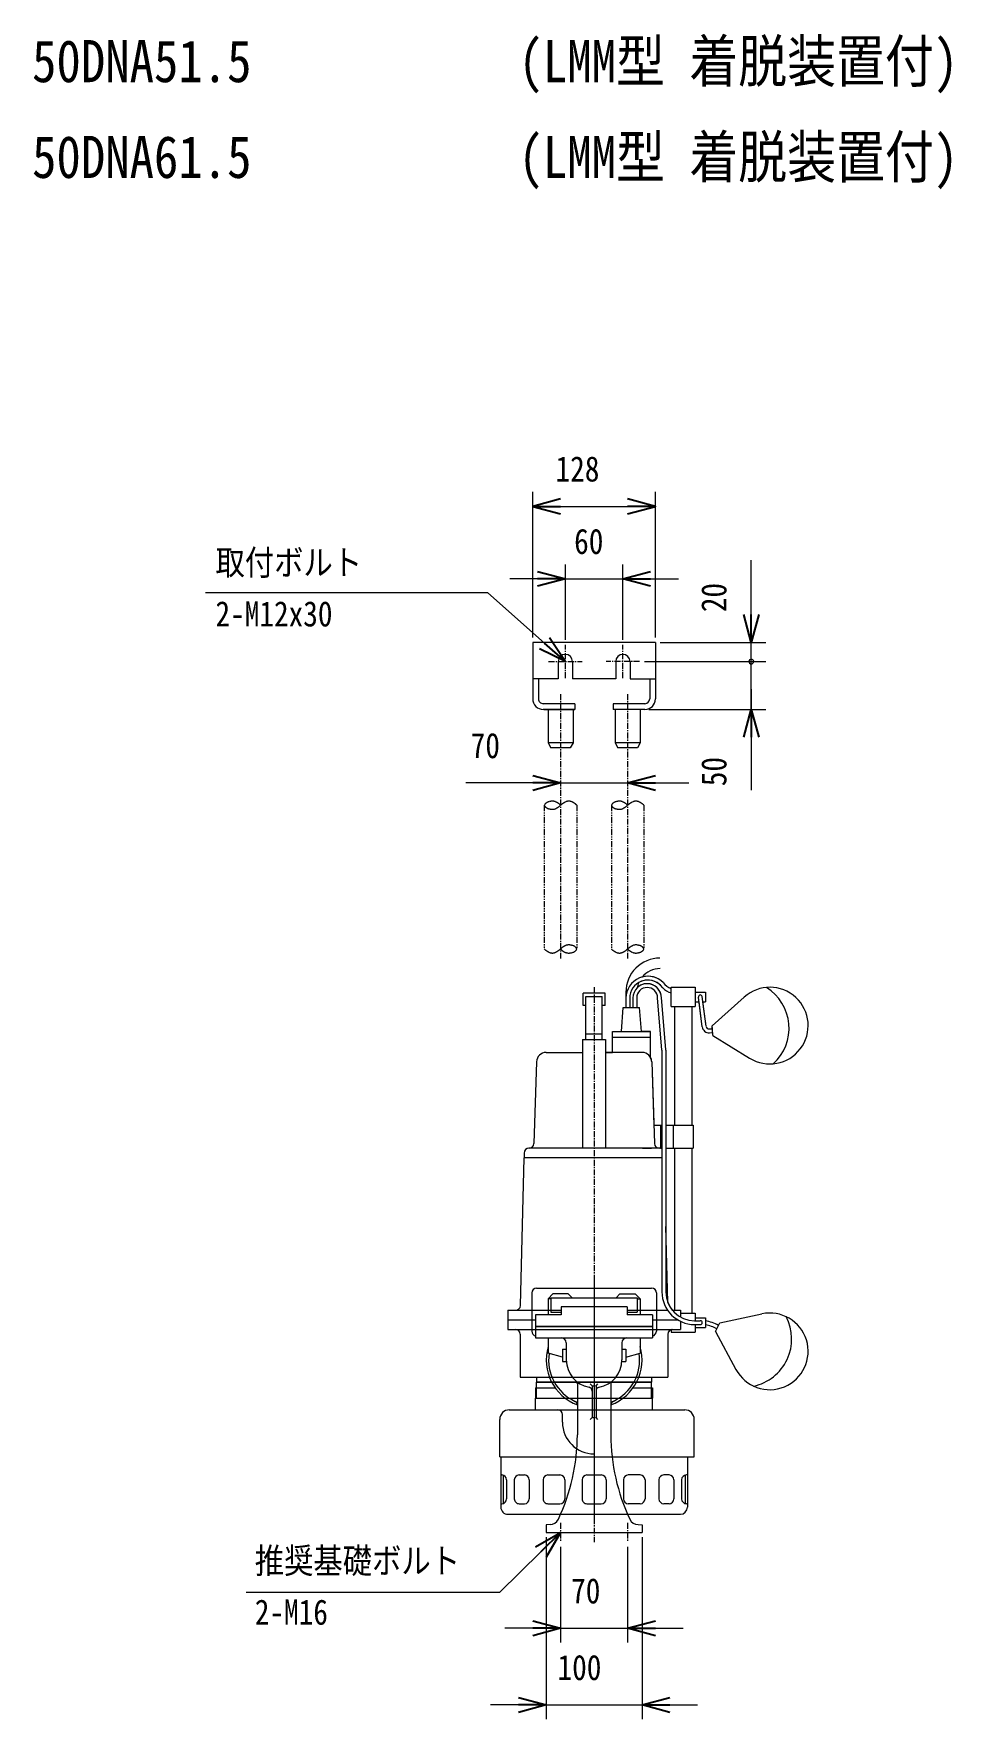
# Model space of a CAD drawing. Units: millimetres at full size, sheet at 1:5. Extents: x -1099 to 1101, y -905 to 902.
# Drawn here: x -1099 to -142, y -905 to 855 of the extents above; entities that cross this region are included whole.
import ezdxf
from ezdxf.enums import TextEntityAlignment as Align

# ---------------------------------------------------------------- set-up
doc = ezdxf.new("R2010")
doc.units = ezdxf.units.MM
doc.header["$LTSCALE"] = 5
doc.linetypes.add('USER1', pattern=[2, 1.25, -0.25, 0.25, -0.25])
doc.linetypes.add('USER2', pattern=[2.5, 1.25, -0.25, 0.25, -0.25, 0.25, -0.25])
doc.layers.add('0-0_0', color=7, linetype='Continuous')
for name, color, linetype, lineweight in [('0-1_SIZE', 3, 'Continuous', 18), ('0-2_NOTE', 3, 'Continuous', 18), ('0-3_OUTLINE', 7, 'Continuous', 18), ('0-4_DETAIL', 7, 'Continuous', 18), ('0-5_ACCES', 1, 'Continuous', 18)]:
    doc.layers.add(name, color=color, linetype=linetype, lineweight=lineweight)
doc.styles.add('ＭＳ ゴシック', font='')
doc.styles.get('ＭＳ ゴシック').set_extended_font_data('MS Gothic')

# ---------------------------------------------------------------- blocks, each defined once
blk = doc.blocks.new('_OPEN30')
at = {"layer": '0-0_0'}
blk.add_line((0, 0), (-1, 0), dxfattribs=at)
blk.add_lwpolyline([(-1, 0.2679), (0, 0), (-1, -0.2679)], dxfattribs=at)

msp = doc.modelspace()

# ---------------------------------------------------------------- linework, layer by layer
at = {"layer": '0-1_SIZE'}
for p, q in [((-578.594, 224.328), (-578.594, 376.212)), ((-450.595, 224.328), (-450.595, 376.212)), ((-578.594, 361.212), (-450.595, 361.212)), ((-544.594, 221.828), (-544.594, 300.578)), ((-484.594, 221.828), (-484.594, 300.578)), ((-350.595, 248.248), (-350.595, 304.972)), ((-573.594, 285.578), (-602.594, 285.578)), ((-544.594, 285.578), (-484.594, 285.578)), ((-455.594, 285.578), (-426.594, 285.578)), ((-350.595, 228.248), (-350.595, 257.248)), ((-445.515, 219.248), (-335.595, 219.248)), ((-350.595, 199.248), (-350.595, 219.248)), ((-462.014, 199.248), (-335.595, 199.248)), ((-350.595, 149.248), (-350.595, 199.248)), ((-350.595, 170.248), (-350.595, 141.248)), ((-457.514, 149.248), (-335.595, 149.248)), ((-350.595, 120.248), (-350.595, 65.092)), ((-578.594, 72.497), (-648.536, 72.497)), ((-549.594, 72.497), (-479.594, 72.497)), ((-450.594, 72.497), (-415.826, 72.497)), ((-564.594, -714.832), (-564.594, -904.752)), ((-464.594, -714.832), (-464.594, -904.752)), ((-549.594, -724.832), (-549.594, -824.752)), ((-479.594, -724.832), (-479.594, -824.752)), ((-578.594, -809.752), (-607.594, -809.752)), ((-549.594, -809.752), (-479.594, -809.752)), ((-450.594, -809.752), (-421.594, -809.752)), ((-593.594, -889.752), (-622.594, -889.752)), ((-564.594, -889.752), (-464.594, -889.752)), ((-435.594, -889.752), (-406.594, -889.752))]:
    msp.add_line(p, q, dxfattribs=at)
for start, end in [(0, 180), (180, 0)]:
    msp.add_arc((-350.595, 199.248), 2.5, start, end, dxfattribs=at)
at = {"layer": '0-2_NOTE'}
for p, q in [((-625.538, 270.995), (-920.171, 270.995)), ((-566.296, 218.484), (-625.538, 270.995)), ((-570.23, -730.127), (-613.149, -772.501)), ((-613.149, -772.501), (-877.702, -772.501))]:
    msp.add_line(p, q, dxfattribs=at)
at = {"layer": '0-3_OUTLINE'}
for p, q in [((-503.095, -146.752), (-526.094, -146.752)), ((-526.094, -159.752), (-526.094, -146.752)), ((-503.095, -159.752), (-503.095, -146.752)), ((-481.41, -145.688), (-481.41, -161.752)), ((-470.121, -151.835), (-470.121, -161.752)), ((-443.789, -206.317), (-448.407, -151.835)), ((-439.822, -205.802), (-444.407, -151.835)), ((-434.288, -142.315), (-434.288, -140.752)), ((-434.288, -140.752), (-409.288, -140.752)), ((-434.288, -160.752), (-434.288, -146.643)), ((-409.288, -140.752), (-409.288, -145.752)), ((-409.288, -145.752), (-398.288, -145.752)), ((-409.288, -155.752), (-409.288, -160.752)), ((-409.288, -155.752), (-405.157, -155.752)), ((-401.762, -181.899), (-405.157, -155.752)), ((-397.795, -181.384), (-401.123, -155.752)), ((-401.123, -155.752), (-398.288, -155.752)), ((-398.288, -145.752), (-398.288, -155.752)), ((-391.496, -181.001), (-357.986, -150.966)), ((-523.095, -159.752), (-526.094, -159.752)), ((-523.095, -195.252), (-523.095, -159.752)), ((-506.094, -195.252), (-506.094, -159.752)), ((-503.095, -159.752), (-506.094, -159.752)), ((-486.158, -186.753), (-484.158, -161.753)), ((-484.157, -161.752), (-481.281, -161.752)), ((-470.121, -161.752), (-467.157, -161.752)), ((-465.157, -186.752), (-467.157, -161.752)), ((-434.288, -160.752), (-430.788, -160.752)), ((-430.788, -160.752), (-430.788, -284.752)), ((-412.788, -160.752), (-409.288, -160.752)), ((-412.788, -160.752), (-412.788, -284.752)), ((-495.531, -186.752), (-486.158, -186.752)), ((-495.531, -208.752), (-495.531, -186.752)), ((-455.783, -186.752), (-465.157, -186.752)), ((-455.783, -213.826), (-455.783, -186.752)), ((-394.527, -184.277), (-391.234, -183.989)), ((-394.179, -188.262), (-390.886, -187.974)), ((-391.234, -183.989), (-391.496, -181.001)), ((-390.624, -190.962), (-390.886, -187.974)), ((-390.624, -190.963), (-352.408, -214.722)), ((-564.704, -208.752), (-526.595, -208.752)), ((-526.595, -195.252), (-526.595, -208.752)), ((-526.595, -195.252), (-523.095, -195.252)), ((-506.094, -195.252), (-502.594, -195.252)), ((-495.594, -208.752), (-502.594, -208.752)), ((-443.789, -206.317), (-443.789, -284.752)), ((-439.789, -206.317), (-439.789, -284.752)), ((-574.699, -218.444), (-577.445, -303.907)), ((-454.49, -218.444), (-452.359, -284.752)), ((-452.359, -284.752), (-443.789, -284.752)), ((-439.789, -284.752), (-430.788, -284.752)), ((-412.788, -284.752), (-411.339, -284.752)), ((-411.339, -284.752), (-411.339, -308.752)), ((-587.595, -313.752), (-587.595, -318.752)), ((-582.443, -308.752), (-582.595, -308.752)), ((-439.789, -308.752), (-439.789, -390.527)), ((-439.789, -308.752), (-430.788, -308.752)), ((-430.788, -308.752), (-430.788, -477.752)), ((-412.788, -308.752), (-411.339, -308.752)), ((-412.788, -308.752), (-412.788, -480.752)), ((-591.471, -472.848), (-587.594, -318.752)), ((-437.802, -469.487), (-439.789, -390.527)), ((-604.594, -477.752), (-596.47, -477.752)), ((-604.594, -477.752), (-604.594, -497.752)), ((-433.005, -477.752), (-430.788, -477.752)), ((-412.788, -480.752), (-409.288, -480.752)), ((-409.288, -480.752), (-409.288, -485.752)), ((-409.288, -485.752), (-398.288, -485.752)), ((-398.288, -485.752), (-398.288, -488.796)), ((-384.821, -493.583), (-383.553, -490.864)), ((-383.554, -490.864), (-339.516, -481.608)), ((-604.594, -497.752), (-596.594, -497.752)), ((-437.594, -502.752), (-437.594, -547.752)), ((-434.288, -498.048), (-434.288, -500.752)), ((-434.288, -500.752), (-409.288, -500.752)), ((-409.288, -495.752), (-398.288, -495.752)), ((-409.288, -495.752), (-409.288, -500.752)), ((-398.288, -492.893), (-398.288, -495.752)), ((-387.78, -499.927), (-386.513, -497.211)), ((-387.78, -499.927), (-366.564, -539.611)), ((-574.594, -547.752), (-574.594, -552.752)), ((-574.594, -569.752), (-574.594, -552.752)), ((-454.595, -569.752), (-454.595, -552.752)), ((-454.594, -547.752), (-454.594, -552.752)), ((-454.594, -547.752), (-437.594, -547.752)), ((-575.594, -581.752), (-575.594, -569.752)), ((-575.594, -569.752), (-574.594, -569.752)), ((-454.594, -569.752), (-453.594, -569.752)), ((-453.594, -581.752), (-453.594, -569.752)), ((-613.094, -630.752), (-613.094, -591.752)), ((-603.094, -581.752), (-575.594, -581.752)), ((-603.094, -581.752), (-591.594, -581.752)), ((-453.594, -581.752), (-420.089, -581.752)), ((-437.594, -581.752), (-420.089, -581.752)), ((-410.089, -630.752), (-410.089, -591.752)), ((-613.094, -630.752), (-611.894, -630.752)), ((-611.894, -630.752), (-611.894, -683.452)), ((-417.295, -630.752), (-417.295, -683.452)), ((-417.295, -630.752), (-410.089, -630.752)), ((-604.595, -690.752), (-424.594, -690.752))]:
    msp.add_line(p, q, dxfattribs=at)
at = {"layer": '0-3_OUTLINE', "color": 4, "linetype": 'USER1'}
msp.add_line((-514.594, -140.752), (-514.594, -700.752), dxfattribs=at)
at = {"layer": '0-3_OUTLINE'}
for points in [[(-502.594, -195.252), (-502.594, -208.752), (-495.469, -208.752)], [(-591.594, -502.752), (-591.594, -547.752), (-574.594, -547.752)]]:
    msp.add_lwpolyline(points, dxfattribs=at)
for centre, radius, start, end in [((-445.91, -145.752), 35.5, 89.99998, 180.10353), ((-445.657, -145.752), 24.5, 89.99998, 140.09262), ((-445.657, -145.752), 24.5, 156.1442, 169.55476), ((-459.264, -151.835), 14.857, 0, 134.89783), ((-458.506, -152.153), 18.904, 34.98411, 120.37025), ((-458.506, -152.153), 22.904, 45.5435, 105.04208), ((-423.835, -120.796), 23.923, 218.85663, 244.09178), ((-459.264, -151.835), 10.857, 0, 180), ((-429.586, -129.124), 18.139, 222.22601, 254.97535), ((-331.289, -180.752), 40, 238.13014, 131.86986), ((-394.789, -181.289), 7, 185.00001, 275.00004), ((-394.789, -181.289), 3, 185.00001, 275.00004), ((-564.704, -218.752), 10, 89.99998, 178.23204), ((-464.485, -218.752), 10, 1.76796, 29.51478), ((-464.485, -218.752), 10, 1.76796, 27.23447), ((-582.595, -313.752), 5, 90, 180), ((-582.443, -303.752), 5, 270, 358.23194), ((-596.47, -472.752), 5, 269.99998, 358.5589), ((-409.789, -458.752), 30, 200.38415, 219.29688), ((-409.667, -542.144), 54.548, 62.90428, 77.96004), ((-331.289, -520.752), 40, 208.13014, 101.86987), ((-596.594, -502.752), 5, 0, 89.99998), ((-432.594, -502.752), 5, 109.79915, 180), ((-409.667, -542.144), 50.548, 62.73837, 76.99122), ((-603.094, -591.752), 10, 90, 180), ((-420.089, -591.752), 10, 0, 90), ((-604.595, -683.452), 7.3, 179.99996, 270), ((-424.594, -683.452), 7.3, 270.00002, 0)]:
    msp.add_arc(centre, radius, start, end, dxfattribs=at)
at = {"layer": '0-4_DETAIL'}
for p, q in [((-526.094, -159.752), (-526.094, -146.752)), ((-503.095, -146.752), (-526.094, -146.752)), ((-523.095, -195.252), (-523.095, -150.252)), ((-523.095, -150.252), (-506.094, -150.252)), ((-506.094, -195.252), (-506.094, -150.252)), ((-503.095, -159.752), (-503.095, -146.752)), ((-481.41, -145.816), (-481.41, -161.752)), ((-477.41, -152.153), (-477.41, -161.752)), ((-474.121, -151.835), (-474.121, -161.752)), ((-470.121, -151.835), (-470.121, -161.752)), ((-443.807, -206.106), (-448.407, -151.835)), ((-439.807, -205.985), (-444.407, -151.835)), ((-434.288, -160.752), (-434.288, -140.752)), ((-434.288, -140.752), (-409.288, -140.752)), ((-409.288, -140.752), (-409.288, -160.752)), ((-409.288, -145.752), (-398.288, -145.752)), ((-409.288, -155.752), (-405.157, -155.752)), ((-401.762, -181.899), (-405.772, -151.01)), ((-397.795, -181.384), (-401.806, -150.495)), ((-401.123, -155.752), (-398.288, -155.752)), ((-398.288, -145.752), (-398.288, -155.752)), ((-391.496, -181.001), (-357.986, -150.966)), ((-523.095, -159.752), (-526.094, -159.752)), ((-503.095, -159.752), (-506.094, -159.752)), ((-486.158, -186.753), (-484.158, -161.753)), ((-484.157, -161.752), (-467.157, -161.752)), ((-465.157, -186.752), (-467.157, -161.752)), ((-434.288, -160.752), (-409.288, -160.752)), ((-430.788, -160.752), (-430.788, -284.752)), ((-412.788, -160.752), (-412.788, -284.752)), ((-523.095, -189.252), (-506.094, -189.252)), ((-495.531, -186.752), (-455.783, -186.752)), ((-495.531, -208.752), (-495.531, -186.752)), ((-495.531, -192.752), (-455.783, -192.752)), ((-455.783, -213.826), (-455.783, -186.752)), ((-394.527, -184.277), (-391.234, -183.989)), ((-394.179, -188.262), (-390.886, -187.974)), ((-390.624, -190.962), (-391.496, -181.001)), ((-390.624, -190.963), (-352.408, -214.722)), ((-564.704, -208.752), (-526.595, -208.752)), ((-526.595, -195.252), (-502.594, -195.252)), ((-526.595, -195.252), (-526.595, -308.752)), ((-502.594, -195.252), (-502.594, -308.752)), ((-464.485, -208.752), (-502.594, -208.752)), ((-443.789, -206.529), (-443.789, -458.752)), ((-439.789, -206.408), (-439.789, -458.752)), ((-574.699, -218.444), (-577.445, -303.907)), ((-454.49, -218.444), (-451.744, -303.907)), ((-445.338, -284.752), (-445.338, -308.752)), ((-445.338, -284.752), (-443.789, -284.752)), ((-439.789, -284.752), (-411.339, -284.752)), ((-432.239, -284.752), (-432.239, -308.752)), ((-411.339, -284.752), (-411.339, -308.752)), ((-587.595, -313.752), (-587.595, -318.752)), ((-582.443, -308.752), (-582.595, -308.752)), ((-445.338, -308.752), (-582.443, -308.752)), ((-464.164, -308.752), (-454.789, -308.752)), ((-445.338, -308.752), (-443.789, -308.752)), ((-439.789, -308.752), (-411.339, -308.752)), ((-430.788, -308.752), (-430.788, -477.752)), ((-412.788, -308.752), (-412.788, -480.752)), ((-591.471, -472.848), (-587.594, -318.752)), ((-443.789, -318.752), (-587.595, -318.752)), ((-437.802, -469.487), (-439.789, -390.527)), ((-480.094, -474.252), (-549.094, -474.252)), ((-549.094, -474.252), (-549.094, -482.752)), ((-480.094, -474.252), (-480.094, -482.752)), ((-604.594, -477.752), (-604.594, -497.752)), ((-604.594, -477.752), (-549.094, -477.752)), ((-604.594, -487.752), (-575.594, -487.752)), ((-575.594, -482.752), (-575.594, -494.752)), ((-549.094, -482.752), (-575.594, -482.752)), ((-480.094, -477.752), (-437.984, -477.752)), ((-453.594, -482.752), (-480.094, -482.752)), ((-453.594, -482.752), (-453.594, -494.752)), ((-453.594, -487.752), (-427.537, -487.752)), ((-433.005, -477.752), (-424.594, -477.752)), ((-424.594, -477.752), (-424.594, -484.844)), ((-424.594, -480.752), (-409.288, -480.752)), ((-424.594, -489.359), (-424.594, -497.752)), ((-409.789, -488.752), (-403.789, -488.752)), ((-409.288, -480.752), (-409.288, -488.752)), ((-409.288, -485.752), (-398.288, -485.752)), ((-398.288, -485.752), (-398.288, -495.752)), ((-387.78, -499.927), (-383.553, -490.864)), ((-383.554, -490.864), (-339.516, -481.608)), ((-604.594, -497.752), (-424.594, -497.752)), ((-591.594, -502.752), (-591.594, -547.752)), ((-453.594, -494.752), (-575.594, -494.752)), ((-437.594, -502.752), (-437.594, -547.752)), ((-434.288, -498.048), (-434.288, -500.752)), ((-434.288, -500.752), (-409.288, -500.752)), ((-409.789, -492.752), (-403.789, -492.752)), ((-409.288, -492.752), (-409.288, -500.752)), ((-409.288, -495.752), (-398.288, -495.752)), ((-387.78, -499.927), (-366.564, -539.611)), ((-591.594, -547.752), (-437.594, -547.752)), ((-574.594, -547.752), (-574.594, -552.752)), ((-454.594, -552.752), (-574.594, -552.752)), ((-454.595, -552.752), (-574.594, -552.752)), ((-574.594, -569.752), (-574.594, -552.752)), ((-574.594, -552.752), (-454.594, -552.752)), ((-574.594, -552.752), (-454.594, -552.752)), ((-454.595, -569.752), (-454.595, -552.752)), ((-454.594, -547.752), (-454.594, -552.752)), ((-575.594, -569.752), (-453.594, -569.752)), ((-575.594, -581.752), (-575.594, -569.752)), ((-453.594, -581.752), (-453.594, -569.752)), ((-613.094, -630.752), (-613.094, -591.752)), ((-603.094, -581.752), (-420.089, -581.752)), ((-547.594, -594.752), (-547.594, -586.752)), ((-476.594, -581.752), (-453.594, -581.752)), ((-410.089, -630.752), (-410.089, -591.752)), ((-613.094, -630.752), (-410.089, -630.752)), ((-611.894, -630.752), (-611.894, -683.452)), ((-611.894, -630.752), (-417.295, -630.752)), ((-575.594, -630.752), (-453.594, -630.752)), ((-417.295, -630.752), (-417.295, -683.452)), ((-611.894, -649.752), (-610.887, -649.752)), ((-609.595, -649.922), (-609.595, -679.582)), ((-592.83, -649.752), (-587.243, -649.752)), ((-562.724, -649.752), (-550.199, -649.752)), ((-522.094, -649.752), (-507.094, -649.752)), ((-466.465, -649.752), (-478.99, -649.752)), ((-436.359, -649.752), (-441.946, -649.752)), ((-419.594, -649.922), (-419.594, -679.582)), ((-417.295, -649.752), (-418.302, -649.752)), ((-605.887, -654.752), (-605.887, -674.752)), ((-597.83, -654.752), (-597.83, -674.752)), ((-582.243, -654.752), (-582.243, -674.752)), ((-567.724, -654.752), (-567.724, -674.752)), ((-545.199, -654.752), (-545.199, -674.752)), ((-527.094, -654.752), (-527.094, -674.752)), ((-502.094, -654.752), (-502.094, -674.752)), ((-483.99, -654.752), (-483.99, -674.752)), ((-461.465, -654.752), (-461.465, -674.752)), ((-446.946, -654.752), (-446.946, -674.752)), ((-431.359, -654.752), (-431.359, -674.752)), ((-423.302, -654.752), (-423.302, -674.752)), ((-611.894, -679.752), (-610.887, -679.752)), ((-592.83, -679.752), (-587.243, -679.752)), ((-562.724, -679.752), (-550.199, -679.752)), ((-522.094, -679.752), (-507.094, -679.752)), ((-466.465, -679.752), (-478.99, -679.752)), ((-436.359, -679.752), (-441.946, -679.752)), ((-417.295, -679.752), (-418.302, -679.752)), ((-604.595, -690.752), (-424.594, -690.752))]:
    msp.add_line(p, q, dxfattribs=at)
at = {"layer": '0-4_DETAIL', "color": 4, "linetype": 'USER1'}
msp.add_line((-514.594, -140.752), (-514.594, -700.752), dxfattribs=at)
at = {"layer": '0-4_DETAIL'}
for centre, radius, start, end in [((-445.91, -145.752), 35.5, 89.99998, 180.10353), ((-445.657, -145.752), 24.5, 89.99998, 140.09262), ((-458.506, -152.153), 22.904, 45.5435, 180), ((-458.506, -152.153), 18.904, 42.0762, 180), ((-459.264, -151.835), 14.857, 0, 180), ((-445.657, -145.752), 24.5, 156.1442, 169.55476), ((-423.835, -120.796), 23.923, 218.85663, 244.09178), ((-459.264, -151.835), 10.857, 0, 180), ((-429.586, -129.124), 18.139, 222.22601, 254.97535), ((-403.789, -150.752), 2, 7.39711, 187.39711), ((-331.289, -180.752), 40, 238.13014, 131.86986), ((-361.174, -183.367), 50, 311.8699, 58.1301), ((-394.789, -181.289), 7, 185.00001, 275.00004), ((-394.789, -181.289), 3, 185.00001, 275.00004), ((-564.704, -218.752), 10, 89.99998, 178.23204), ((-464.485, -218.752), 10, 1.76796, 90.00002), ((-448.789, -206.529), 5, 0.00005, 4.84468), ((-444.789, -206.408), 5, 0, 4.85559), ((-582.595, -313.752), 5, 90, 180), ((-582.443, -303.752), 5, 270, 358.23194), ((-446.746, -303.752), 5, 181.76806, 270), ((-596.47, -472.752), 5, 269.99998, 358.5589), ((-409.789, -458.752), 34, 180, 270), ((-409.789, -458.752), 30, 180, 270), ((-403.789, -490.752), 2, 270.00002, 89.99998), ((-409.667, -542.144), 54.548, 62.90428, 77.96004), ((-331.289, -520.752), 40, 208.13014, 101.86987), ((-358.478, -508.074), 50, 281.8699, 28.1301), ((-596.594, -502.752), 5, 0, 89.99998), ((-432.594, -502.752), 5, 90.00002, 180), ((-409.667, -542.144), 50.548, 62.73837, 76.99122), ((-603.094, -591.752), 10, 90, 180), ((-552.594, -586.752), 5, 360, 90), ((-514.594, -594.752), 33, 180, 270), ((-420.089, -591.752), 10, 0, 90), ((-610.887, -654.752), 5, 0, 89.99998), ((-592.83, -654.752), 5, 89.99998, 179.99996), ((-587.243, -654.752), 5, 0, 89.99998), ((-562.724, -654.752), 5, 89.99998, 179.99996), ((-550.199, -654.752), 5, 0, 89.99998), ((-522.094, -654.752), 5, 89.99998, 179.99996), ((-507.094, -654.752), 5, 0, 89.99998), ((-478.99, -654.752), 5, 89.99998, 179.99996), ((-466.465, -654.752), 5, 0, 89.99998), ((-441.946, -654.752), 5, 89.99998, 179.99996), ((-436.359, -654.752), 5, 0, 89.99998), ((-418.302, -654.752), 5, 89.99998, 179.99996), ((-604.595, -683.452), 7.3, 179.99996, 270), ((-610.887, -674.752), 5, 270.00002, 0), ((-592.83, -674.752), 5, 179.99996, 270), ((-587.243, -674.752), 5, 270.00002, 0), ((-562.724, -674.752), 5, 179.99996, 270), ((-550.199, -674.752), 5, 270.00002, 0), ((-522.094, -674.752), 5, 179.99996, 270), ((-507.094, -674.752), 5, 270.00002, 0), ((-478.99, -674.752), 5, 180.00004, 270.00002), ((-466.465, -674.752), 5, 270.00002, 0), ((-441.946, -674.752), 5, 180.00004, 270.00002), ((-436.359, -674.752), 5, 270.00002, 0), ((-424.594, -683.452), 7.3, 270.00002, 0), ((-418.302, -674.752), 5, 180.00004, 270.00002)]:
    msp.add_arc(centre, radius, start, end, dxfattribs=at)
at = {"layer": '0-5_ACCES'}
for p, q in [((-578.594, 219.248), (-578.594, 160.248)), ((-450.595, 219.248), (-578.594, 219.248)), ((-450.595, 219.248), (-450.595, 160.248)), ((-552.094, 199.248), (-552.094, 181.248)), ((-537.094, 199.248), (-537.094, 181.248)), ((-492.094, 199.248), (-492.094, 181.248)), ((-477.094, 199.248), (-477.094, 181.248)), ((-552.094, 181.248), (-578.594, 181.248)), ((-572.594, 181.248), (-572.594, 160.248)), ((-492.094, 181.248), (-537.094, 181.248)), ((-477.094, 181.248), (-450.595, 181.248)), ((-456.595, 181.248), (-456.595, 160.248)), ((-534.594, 155.248), (-567.594, 155.248)), ((-534.594, 149.248), (-567.594, 149.248)), ((-566.595, 149.248), (-534.594, 149.248)), ((-562.594, 149.248), (-562.594, 114.248)), ((-536.595, 149.248), (-536.595, 114.248)), ((-534.594, 155.248), (-534.594, 149.248)), ((-494.594, 155.248), (-494.594, 149.248)), ((-461.595, 155.248), (-494.594, 155.248)), ((-462.594, 149.248), (-494.594, 149.248)), ((-461.595, 149.248), (-494.594, 149.248)), ((-492.594, 149.248), (-492.594, 114.248)), ((-466.595, 149.248), (-466.595, 114.248)), ((-562.595, 114.248), (-559.708, 109.247)), ((-536.595, 114.248), (-562.594, 114.248)), ((-539.482, 109.248), (-559.707, 109.248)), ((-536.595, 114.248), (-539.481, 109.248)), ((-492.595, 114.248), (-489.708, 109.247)), ((-466.595, 114.248), (-492.594, 114.248)), ((-469.482, 109.248), (-489.707, 109.248)), ((-466.594, 114.247), (-469.481, 109.247)), ((-574.594, -454.752), (-454.594, -454.752)), ((-579.594, -459.752), (-579.594, -499.752)), ((-562.594, -465.752), (-562.594, -482.752)), ((-559.594, -465.752), (-562.594, -465.752)), ((-559.594, -464.752), (-559.594, -479.752)), ((-559.594, -464.752), (-469.594, -464.752)), ((-541.594, -460.752), (-537.594, -464.752)), ((-487.594, -460.752), (-491.594, -464.752)), ((-487.594, -460.752), (-471.594, -460.752)), ((-471.594, -460.752), (-466.594, -465.752)), ((-469.594, -464.752), (-469.594, -479.752)), ((-469.594, -465.752), (-466.594, -465.752)), ((-466.594, -465.752), (-466.594, -482.752)), ((-449.594, -459.752), (-449.594, -499.752)), ((-559.594, -479.752), (-549.094, -479.752)), ((-480.094, -479.752), (-469.594, -479.752)), ((-575.594, -494.752), (-575.594, -506.752)), ((-575.594, -494.752), (-453.594, -494.752)), ((-575.594, -506.752), (-453.594, -506.752)), ((-562.594, -506.752), (-562.594, -522.752)), ((-466.595, -506.752), (-466.595, -522.752)), ((-453.594, -494.752), (-453.594, -506.752)), ((-547.594, -526.772), (-562.594, -522.752)), ((-547.594, -518.483), (-547.594, -531.483)), ((-547.594, -518.483), (-543.594, -518.483)), ((-543.594, -511.752), (-543.594, -529.752)), ((-485.595, -511.752), (-485.595, -529.752)), ((-485.595, -518.483), (-481.595, -518.483)), ((-481.595, -518.483), (-481.595, -531.483)), ((-481.595, -526.771), (-466.595, -522.752)), ((-547.594, -531.483), (-543.542, -531.483)), ((-485.646, -531.483), (-481.595, -531.483)), ((-575.594, -558.752), (-555.325, -558.752)), ((-532.094, -554.787), (-532.094, -607.978)), ((-516.594, -556.653), (-518.594, -554.653)), ((-516.595, -556.653), (-516.595, -589.752)), ((-515.767, -556.653), (-513.418, -556.653)), ((-512.594, -556.653), (-510.594, -554.653)), ((-512.594, -556.653), (-512.594, -589.752)), ((-497.094, -554.787), (-497.094, -607.978)), ((-484.594, -569.752), (-453.594, -569.752)), ((-518.595, -591.752), (-516.595, -589.752)), ((-515.788, -589.752), (-513.374, -589.752)), ((-510.595, -591.752), (-512.595, -589.752)), ((-564.594, -709.752), (-464.594, -709.752))]:
    msp.add_line(p, q, dxfattribs=at)
at = {"layer": '0-5_ACCES', "color": 4, "linetype": 'USER1'}
for p, q in [((-544.594, 181.748), (-544.594, 216.748)), ((-484.594, 181.748), (-484.594, 216.748)), ((-562.094, 199.248), (-527.094, 199.248)), ((-467.094, 199.248), (-502.094, 199.248)), ((-549.594, 165.248), (-549.594, -110.567)), ((-479.594, 165.248), (-479.594, -110.567)), ((-514.594, -444.752), (-514.594, -719.752)), ((-549.594, -699.752), (-549.594, -719.752)), ((-479.594, -699.752), (-479.594, -719.752))]:
    msp.add_line(p, q, dxfattribs=at)
at = {"layer": '0-5_ACCES', "linetype": 'USER2'}
for p, q in [((-566.595, 49.248), (-566.595, -100.752)), ((-532.594, 49.248), (-532.594, -100.752)), ((-496.595, 49.248), (-496.595, -100.752)), ((-462.594, 49.248), (-462.594, -100.752))]:
    msp.add_line(p, q, dxfattribs=at)
at = {"layer": '0-5_ACCES'}
for points in [[(-541.594, -460.752), (-557.594, -460.752), (-562.594, -465.752)], [(-575.594, -558.752), (-575.594, -569.752), (-544.594, -569.752)], [(-473.863, -558.752), (-453.594, -558.752), (-453.594, -569.752)], [(-560.533, -701.59), (-564.594, -701.752), (-564.594, -709.752)], [(-468.655, -701.59), (-464.594, -701.752), (-464.594, -709.752)]]:
    msp.add_lwpolyline(points, dxfattribs=at)
for centre, radius, start, end in [((-544.594, 199.248), 7.5, 0, 179.99996), ((-484.594, 199.248), 7.5, 0, 179.99996), ((-567.594, 160.248), 11, 179.99996, 270), ((-567.594, 160.248), 5, 179.99996, 270), ((-461.595, 160.248), 5, 270.00002, 0), ((-461.595, 160.248), 11, 270.00002, 0), ((-574.594, -459.752), 5, 89.99998, 179.99996), ((-454.594, -459.752), 5, 0, 89.99998), ((-574.594, -499.752), 5, 179.99996, 258.46304), ((-548.594, -511.752), 5, 0, 89.99998), ((-480.595, -511.752), 5, 89.99998, 179.99996), ((-454.594, -499.752), 5, 281.53696, 0), ((-514.594, -529.752), 50, 163.7398, 249.51266), ((-514.594, -529.752), 47.5, 171.75942, 245.32466), ((-514.594, -529.752), 50, 290.48736, 16.2602), ((-514.594, -529.752), 47.5, 294.67536, 8.24057), ((-514.594, -529.752), 29, 179.99996, 259.52429), ((-514.594, -529.752), 29, 280.47573, 0), ((-536.094, -554.787), 4, 0, 49.34406), ((-520.595, -562.202), 4, 0, 79.52428), ((-508.594, -562.202), 4, 100.47563, 179.99996), ((-493.095, -554.787), 4, 130.65589, 179.99996), ((-536.094, -576.55), 4, 0, 65.32464), ((-493.095, -576.55), 4, 114.67532, 179.99996), ((-737.094, -607.978), 205, 334.60733, 0), ((-292.094, -607.978), 205, 179.99996, 205.39264), ((-560.933, -691.598), 10, 272.29064, 334.60733), ((-468.255, -691.598), 10, 205.39271, 267.70939)]:
    msp.add_arc(centre, radius, start, end, dxfattribs=at)
at = {"layer": '0-5_ACCES', "linetype": 'USER2'}
for centre, radius, start, end in [((-560.302, 45.877), 7.218, 98.8103, 150.51099), ((-558.224, 42.846), 10.651, 72.03127, 107.39147), ((-560.425, 39.422), 14.624, 42.21322, 67.96192), ((-541.002, 45.747), 7.752, 67.2522, 115.88212), ((-544.108, 38.007), 16.091, 44.31419, 67.71032), ((-490.302, 45.877), 7.218, 98.8103, 150.51099), ((-488.224, 42.846), 10.651, 72.03127, 107.39147), ((-490.425, 39.422), 14.624, 42.21322, 67.96192), ((-471.002, 45.747), 7.752, 67.2522, 115.88212), ((-474.108, 38.007), 16.091, 44.31419, 67.71032), ((-560.832, 51.701), 6.185, 201.5398, 261.54275), ((-558.344, 55.287), 10.281, 250.70598, 287.32648), ((-562.727, 62.749), 18.812, 293.31001, 313.31736), ((-533.288, 30.371), 24.954, 116.40618, 131.49324), ((-490.832, 51.701), 6.185, 201.5398, 261.54275), ((-488.344, 55.287), 10.281, 250.70598, 287.32648), ((-492.727, 62.749), 18.812, 293.31001, 313.31736), ((-463.288, 30.371), 24.954, 116.40618, 131.49324), ((-555.081, -89.51), 16.092, 224.31766, 247.71176), ((-558.186, -97.251), 7.752, 247.24586, 295.87469), ((-565.895, -81.882), 24.946, 296.40077, 311.49217), ((-538.763, -90.927), 14.624, 222.21213, 247.96128), ((-536.455, -114.262), 18.823, 113.3204, 133.31616), ((-540.964, -94.351), 10.65, 252.0307, 287.39202), ((-540.844, -106.788), 10.277, 70.70717, 107.33996), ((-538.886, -97.385), 7.215, 278.8092, 330.53188), ((-538.358, -103.207), 6.187, 21.55255, 81.53968), ((-485.081, -89.51), 16.092, 224.31766, 247.71176), ((-488.186, -97.251), 7.752, 247.24586, 295.87469), ((-495.895, -81.882), 24.946, 296.40077, 311.49217), ((-468.763, -90.927), 14.624, 222.21213, 247.96128), ((-466.455, -114.262), 18.823, 113.3204, 133.31616), ((-470.964, -94.351), 10.65, 252.0307, 287.39202), ((-470.844, -106.788), 10.277, 70.70717, 107.33996), ((-468.886, -97.385), 7.215, 278.8092, 330.53188), ((-468.358, -103.207), 6.187, 21.55255, 81.53968)]:
    msp.add_arc(centre, radius, start, end, dxfattribs=at)

# ---------------------------------------------------------------- block references
at = {"layer": '0-1_SIZE', "yscale": 29}
for p, xscale in [((-578.594, 361.212), -29), ((-544.594, 285.578), 29), ((-549.594, 72.497), 29), ((-549.594, -809.752), 29), ((-564.594, -889.752), 29)]:
    msp.add_blockref('_OPEN30', p, dxfattribs=dict(at, xscale=xscale))
for p, xscale, rotation in [((-450.595, 361.212), -29, 180), ((-484.594, 285.578), 29, 180), ((-350.595, 219.248), 29, 270), ((-350.595, 149.248), 29, 90), ((-479.594, 72.497), 29, 180), ((-479.594, -809.752), 29, 180), ((-464.594, -889.752), 29, 180)]:
    msp.add_blockref('_OPEN30', p, dxfattribs=dict(at, xscale=xscale, rotation=rotation))
at = {"layer": '0-2_NOTE', "xscale": 29, "yscale": 29}
for p, rotation in [((-544.594, 199.248), 318.44701), ((-549.594, -709.752), 44.6344)]:
    msp.add_blockref('_OPEN30', p, dxfattribs=dict(at, rotation=rotation))

# ---------------------------------------------------------------- texts
at = {"layer": '0-1_SIZE', "color": 7, "style": 'ＭＳ ゴシック', "width": 0.85}
for s, p in [('128', (-554.827, 379.212)), ('60', (-535.41, 303.578)), ('70', (-643.359, 90.497)), ('70', (-538.549, -791.752)), ('100', (-552.742, -871.752))]:
    msp.add_text(s, height=26.39, dxfattribs=at).set_placement(p, align=Align.BOTTOM_LEFT)
for s, p in [('20', (-368.595, 250.784)), ('50', (-368.595, 69.144))]:
    msp.add_text(s, height=26.39, rotation=90, dxfattribs=at).set_placement(p, align=Align.BOTTOM_LEFT)
at = {"layer": '0-2_NOTE', "color": 7, "style": 'ＭＳ ゴシック', "width": 0.85}
for s, height, p in [('50DNA51.5', 43.99, (-1100.978, 790.752)), ('(LMM型 着脱装置付)', 43.99, (-593.42, 790.752)), ('50DNA61.5', 43.99, (-1100.978, 690.752)), ('(LMM型 着脱装置付)', 43.99, (-593.42, 690.752)), ('取付ボルト', 26.39, (-909.615, 281.547)), ('2-M12x30', 26.39, (-909.615, 227.947)), ('推奨基礎ボルト', 26.39, (-868.6, -760.37)), ('2-M16', 26.39, (-868.6, -813.97))]:
    msp.add_text(s, height=height, dxfattribs=at).set_placement(p, align=Align.BOTTOM_LEFT)

doc.saveas('drawing.dxf')
